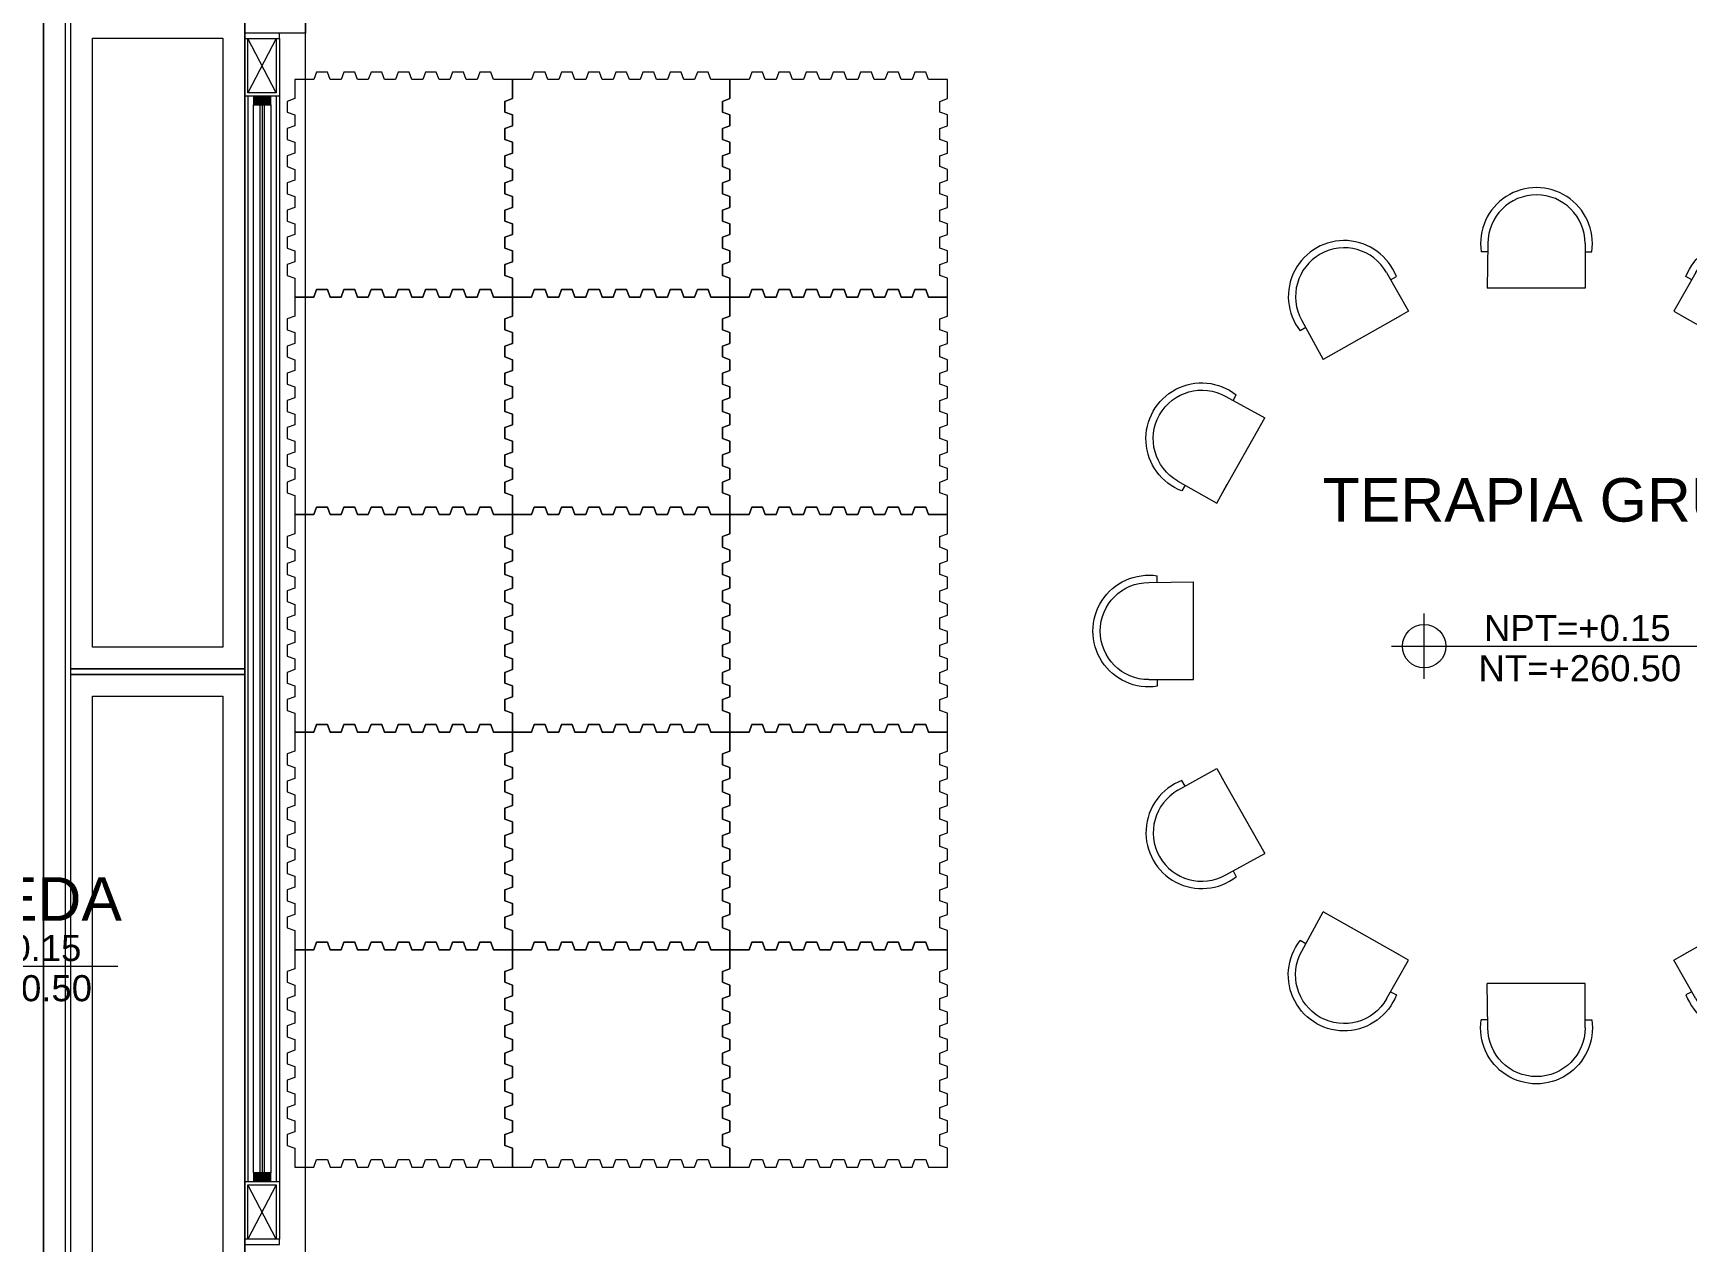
# Model space of a CAD drawing. Header units: metres. Extents: x 349075 to 349285, y 9281902 to 9282050.
# Drawn here: x 349102.79 to 349110.39, y 9281958.17 to 9281963.72 of the extents above; entities that cross this region are included whole.
import ezdxf

# ---------------------------------------------------------------- set-up
doc = ezdxf.new("R2010")
doc.units = ezdxf.units.M
doc.header["$LTSCALE"] = 0.25
for name, color, linetype, lineweight in [('0_VANOS', 30, 'Continuous', 9), ('ARQ-FONDO', 253, 'CONTINUOUS', 9), ('CUNETAS-RED', 5, 'CONTINUOUS', 18)]:
    doc.layers.add(name, color=color, linetype=linetype, lineweight=lineweight)
doc.styles.add('Arial_1', font='arial.ttf', dxfattribs={"height": 0.15})

# ---------------------------------------------------------------- blocks, each defined once
blk = doc.blocks.new('junta vereda 0.8')
at = {"layer": 'ARQ-FONDO'}
blk.add_lwpolyline([(0.0127, 0), (-0.0127, 0), (-0.0127, 0.8), (0.0127, 0.8)], close=True, dxfattribs=at)
blk = doc.blocks.new('verda pg edf 04')
at = {"layer": 'ARQ-FONDO', "elevation": -20.5486}
for points in [[(-10.815, -23.3882), (-10.815, -26.3882), (-11.615, -26.3882), (-11.615, -23.3882)], [(-10.915, -23.4882), (-10.915, -26.2882), (-11.515, -26.2882), (-11.515, -23.4882)], [(-10.815, -26.4136), (-10.815, -29.4136), (-11.615, -29.4136), (-11.615, -26.4136)], [(-10.915, -26.5136), (-10.915, -29.3136), (-11.515, -29.3136), (-11.515, -26.5136)]]:
    blk.add_lwpolyline(points, close=True, dxfattribs=at)
at = {"layer": 'ARQ-FONDO', "rotation": 270}
blk.add_blockref('junta vereda 0.8', (-11.615, -26.4009, -20.5486), dxfattribs=at)
blk = doc.blocks.new('Cotas de elevación - M_Cota de elevación - Destino rellenado-517392-Nivel 1')
at = {"layer": 'ARQ-FONDO'}
for p, q in [((0, -0.0015), (0, 0.0015)), ((-0.0015, 0), (0.013, 0))]:
    blk.add_line(p, q, dxfattribs=at)
blk.add_circle((0, 0), 0.001, dxfattribs=at)
blk = doc.blocks.new('VEREDA EDF 04 PGG')
at = {"layer": 'ARQ-FONDO', "lineweight": 5}
blk.add_blockref('verda pg edf 04', (-1.215, -0.815, 20.5486), dxfattribs=at)
at = {"layer": 'ARQ-FONDO', "xscale": 99.99999999999991, "yscale": 99.99999999999991, "zscale": 99.99999999999991}
blk.add_blockref('Cotas de elevación - M_Cota de elevación - Destino rellenado-517392-Nivel 1', (-13.9138, -28.5698, 20.5486), dxfattribs=at)
at = {"layer": 'ARQ-FONDO', "insert": (-14.3438, -28.1607, 20.5486), "char_height": 0.2, "width": 2.349898, "attachment_point": 1, "style": 'Arial_1'}
blk.add_mtext('\\pxqc;VEREDA', dxfattribs=at)
at = {"layer": 'ARQ-FONDO', "char_height": 0.12, "width": 0.902142, "attachment_point": 1, "line_spacing_factor": 0.941778, "style": 'Arial_1'}
for s, insert in [('NPT=+0.15', (-13.6381, -28.4264, 20.5486)), ('NT=+260.50', (-13.6639, -28.611, 20.5486))]:
    blk.add_mtext(s, dxfattribs=dict(at, insert=insert))
blk = doc.blocks.new('red drenaje')
at = {"layer": 'CUNETAS-RED', "lineweight": 0}
for p, q in [((-48.1, 70.0031), (-48.1, 10.193)), ((-48.2, 69.7801), (-48.2, 10.193))]:
    blk.add_line(p, q, dxfattribs=at)
blk.add_lwpolyline([(-48.2, 10.193), (-48.2, 69.9031), (-48.6, 69.9031), (-48.6, 10.193)], close=True, dxfattribs=at)
blk = doc.blocks.new('*U1101')
at = {"linetype": 'Continuous', "lineweight": 0, "true_color": 0xbebebe}
for points in [[(3037.2524, 1360.5431), (3037.2124, 1360.5431), (3037.2124, 1360.4631), (3037.2524, 1360.4631)], [(3042.2024, 1360.5431), (3042.1624, 1360.5431), (3042.1624, 1360.4631), (3042.2024, 1360.4631)]]:
    blk.add_hatch(color=9, dxfattribs=at).paths.add_polyline_path(points)
at = {"layer": '0_VANOS', "linetype": 'Continuous'}
for p, q in [((3037.2524, 1360.5131), (3042.1624, 1360.5131)), ((3037.2524, 1360.5031), (3042.1624, 1360.5031)), ((3037.2524, 1360.4931), (3042.1624, 1360.4931))]:
    blk.add_line(p, q, dxfattribs=at)
for points in [[(3037.2124, 1360.5431), (3037.2124, 1360.4631), (3037.2524, 1360.4631), (3037.2524, 1360.5431)], [(3037.2524, 1360.5431), (3042.1624, 1360.5431), (3042.1624, 1360.4631), (3037.2524, 1360.4631)], [(3042.1624, 1360.5431), (3042.1624, 1360.4631), (3042.2024, 1360.4631), (3042.2024, 1360.5431)]]:
    blk.add_lwpolyline(points, close=True, dxfattribs=at)
blk = doc.blocks.new('columnas bloque talleres')
at = {"layer": 'ARQ-FONDO', "lineweight": 0, "elevation": 0}
blk.add_lwpolyline([(-10.815, -23.465), (-10.815, -23.035), (-10.535, -23.035), (-10.535, -23.465)], close=True, dxfattribs=at)
blk = doc.blocks.new('silla edf 4')
at = {"layer": 'ARQ-FONDO', "lineweight": 0}
for p, q in [((-0.2235, 0), (-0.2265, -0.2048)), ((0.2235, 0), (0.2235, -0.2048)), ((-0.2238, -0.0382), (-0.254, -0.0382)), ((0.2235, -0.0382), (0.254, -0.0382)), ((0.1816, -0.2048), (-0.2265, -0.2048)), ((0.2235, -0.2048), (0.1247, -0.2048))]:
    blk.add_line(p, q, dxfattribs=at)
for radius, start, end in [(0.2569, 351.45915, 188.54085), (0.2235, 0, 180)]:
    blk.add_arc((0, 0), radius, start, end, dxfattribs=at)
blk = doc.blocks.new('terapia grupal')
at = {"layer": 'ARQ-FONDO', "lineweight": 5}
blk.add_blockref('silla edf 4', (-1.0234, 0.5333), dxfattribs=at)
for p, rotation in [((-1.9073, 0.2897), 29.45180445102498), ((0.5579, -0.3647), 299.4518044370824), ((-2.5617, -2.1755), 119.451804427158), ((-0.0965, -2.8299), 209.4518044423649)]:
    blk.add_blockref('silla edf 4', p, dxfattribs=dict(at, rotation=rotation))
at = {"layer": 'ARQ-FONDO', "lineweight": 5, "xscale": -1}
for p, rotation in [((-0.0965, 0.2897), 330.548195557635), ((-2.5617, -0.3647), 60.54819557157767), ((-2.8053, -1.2486), 89.99999998241942), ((0.8015, -1.2915), 269.9999999838326), ((0.5579, -2.1755), 240.5481955629177), ((-1.9073, -2.8299), 150.5481955477107), ((-1.0234, -3.0735), 180)]:
    blk.add_blockref('silla edf 4', p, dxfattribs=dict(at, rotation=rotation))
blk = doc.blocks.new('bloque pg edf 04')
at = {"layer": 'ARQ-FONDO'}
for p, q in [((-10.685, 11.375, 20.5486), (-10.815, 11.625, 20.5486)), ((-10.685, 11.625, 20.5486), (-10.815, 11.375, 20.5486)), ((-10.83, 6.37), (-10.83, 11.36)), ((-10.815, 11.36), (-10.815, 6.37)), ((-10.685, 11.36), (-10.685, 6.37)), ((-10.67, 11.36), (-10.67, 6.37)), ((-10.685, 6.105, 20.5486), (-10.815, 6.355, 20.5486)), ((-10.685, 6.355, 20.5486), (-10.815, 6.105, 20.5486))]:
    blk.add_line(p, q, dxfattribs=at)
at = {"layer": 'ARQ-FONDO', "ltscale": 0.7, "elevation": -684.9178}
blk.add_lwpolyline([(-10.55, 34.5), (-10.83, 34.5), (-10.83, 0.73), (-10.55, 0.73)], close=True, dxfattribs=at)
at = {"layer": 'ARQ-FONDO', "elevation": 20.5486}
for points in [[(-10.83, 11.65), (-10.83, 11.625), (-10.67, 11.625), (-10.67, 11.65)], [(-10.67, 11.625), (-10.67, 11.36), (-10.83, 11.36), (-10.83, 11.625)], [(-10.685, 11.625), (-10.685, 11.375), (-10.815, 11.375), (-10.815, 11.625)], [(-10.67, 6.37), (-10.67, 6.105), (-10.83, 6.105), (-10.83, 6.37)], [(-10.685, 6.355), (-10.685, 6.105), (-10.815, 6.105), (-10.815, 6.355)], [(-10.83, 6.105), (-10.83, 6.08), (-10.67, 6.08), (-10.67, 6.105)]]:
    blk.add_lwpolyline(points, close=True, dxfattribs=at)
at = {"layer": 'ARQ-FONDO', "lineweight": 0}
for points in [[(-10.5992, 10.436), (-10.5117, 10.436), (-10.4992, 10.471), (-10.4492, 10.471), (-10.4367, 10.436), (-10.3867, 10.436), (-10.3742, 10.471), (-10.3242, 10.471), (-10.3117, 10.436), (-10.2617, 10.436), (-10.2492, 10.471), (-10.1992, 10.471), (-10.1867, 10.436), (-10.1367, 10.436), (-10.1242, 10.471), (-10.0992, 10.471), (-10.0742, 10.471), (-10.0617, 10.436), (-10.0117, 10.436), (-9.9992, 10.471), (-9.9492, 10.471), (-9.9367, 10.436), (-9.8867, 10.436), (-9.8742, 10.471), (-9.8242, 10.471), (-9.8117, 10.436), (-9.7617, 10.436), (-9.7492, 10.471), (-9.6992, 10.471), (-9.6867, 10.436), (-9.5992, 10.436), (-9.5992, 10.5235), (-9.6342, 10.536), (-9.6342, 10.586), (-9.5992, 10.5985), (-9.5992, 10.6485), (-9.6342, 10.661), (-9.6342, 10.711), (-9.5992, 10.7235), (-9.5992, 10.7735), (-9.6342, 10.786), (-9.6342, 10.836), (-9.5992, 10.8485), (-9.5992, 10.8985), (-9.6342, 10.911), (-9.6342, 10.936), (-9.6342, 10.961), (-9.5992, 10.9735), (-9.5992, 11.0235), (-9.6342, 11.036), (-9.6342, 11.086), (-9.5992, 11.0985), (-9.5992, 11.1485), (-9.6342, 11.161), (-9.6342, 11.211), (-9.5992, 11.2235), (-9.5992, 11.2735), (-9.6342, 11.286), (-9.6342, 11.336), (-9.5992, 11.3485), (-9.5992, 11.436), (-9.6867, 11.436), (-9.6992, 11.471), (-9.7492, 11.471), (-9.7617, 11.436), (-9.8117, 11.436), (-9.8242, 11.471), (-9.8742, 11.471), (-9.8867, 11.436), (-9.9367, 11.436), (-9.9492, 11.471), (-9.9992, 11.471), (-10.0117, 11.436), (-10.0617, 11.436), (-10.0742, 11.471), (-10.0992, 11.471), (-10.1242, 11.471), (-10.1367, 11.436), (-10.1867, 11.436), (-10.1992, 11.471), (-10.2492, 11.471), (-10.2617, 11.436), (-10.3117, 11.436), (-10.3242, 11.471), (-10.3742, 11.471), (-10.3867, 11.436), (-10.4367, 11.436), (-10.4492, 11.471), (-10.4992, 11.471), (-10.5117, 11.436), (-10.5992, 11.436), (-10.5992, 11.3485), (-10.6342, 11.336), (-10.6342, 11.286), (-10.5992, 11.2735), (-10.5992, 11.2235), (-10.6342, 11.211), (-10.6342, 11.161), (-10.5992, 11.1485), (-10.5992, 11.0985), (-10.6342, 11.086), (-10.6342, 11.036), (-10.5992, 11.0235), (-10.5992, 10.9735), (-10.6342, 10.961), (-10.6342, 10.936), (-10.6342, 10.911), (-10.5992, 10.8985), (-10.5992, 10.8485), (-10.6342, 10.836), (-10.6342, 10.786), (-10.5992, 10.7735), (-10.5992, 10.7235), (-10.6342, 10.711), (-10.6342, 10.661), (-10.5992, 10.6485), (-10.5992, 10.5985), (-10.6342, 10.586), (-10.6342, 10.536), (-10.5992, 10.5235)], [(-9.5992, 10.436), (-9.5117, 10.436), (-9.4992, 10.471), (-9.4492, 10.471), (-9.4367, 10.436), (-9.3867, 10.436), (-9.3742, 10.471), (-9.3242, 10.471), (-9.3117, 10.436), (-9.2617, 10.436), (-9.2492, 10.471), (-9.1992, 10.471), (-9.1867, 10.436), (-9.1367, 10.436), (-9.1242, 10.471), (-9.0992, 10.471), (-9.0742, 10.471), (-9.0617, 10.436), (-9.0117, 10.436), (-8.9992, 10.471), (-8.9492, 10.471), (-8.9367, 10.436), (-8.8867, 10.436), (-8.8742, 10.471), (-8.8242, 10.471), (-8.8117, 10.436), (-8.7617, 10.436), (-8.7492, 10.471), (-8.6992, 10.471), (-8.6867, 10.436), (-8.5992, 10.436), (-8.5992, 10.5235), (-8.6342, 10.536), (-8.6342, 10.586), (-8.5992, 10.5985), (-8.5992, 10.6485), (-8.6342, 10.661), (-8.6342, 10.711), (-8.5992, 10.7235), (-8.5992, 10.7735), (-8.6342, 10.786), (-8.6342, 10.836), (-8.5992, 10.8485), (-8.5992, 10.8985), (-8.6342, 10.911), (-8.6342, 10.936), (-8.6342, 10.961), (-8.5992, 10.9735), (-8.5992, 11.0235), (-8.6342, 11.036), (-8.6342, 11.086), (-8.5992, 11.0985), (-8.5992, 11.1485), (-8.6342, 11.161), (-8.6342, 11.211), (-8.5992, 11.2235), (-8.5992, 11.2735), (-8.6342, 11.286), (-8.6342, 11.336), (-8.5992, 11.3485), (-8.5992, 11.436), (-8.6867, 11.436), (-8.6992, 11.471), (-8.7492, 11.471), (-8.7617, 11.436), (-8.8117, 11.436), (-8.8242, 11.471), (-8.8742, 11.471), (-8.8867, 11.436), (-8.9367, 11.436), (-8.9492, 11.471), (-8.9992, 11.471), (-9.0117, 11.436), (-9.0617, 11.436), (-9.0742, 11.471), (-9.0992, 11.471), (-9.1242, 11.471), (-9.1367, 11.436), (-9.1867, 11.436), (-9.1992, 11.471), (-9.2492, 11.471), (-9.2617, 11.436), (-9.3117, 11.436), (-9.3242, 11.471), (-9.3742, 11.471), (-9.3867, 11.436), (-9.4367, 11.436), (-9.4492, 11.471), (-9.4992, 11.471), (-9.5117, 11.436), (-9.5992, 11.436), (-9.5992, 11.3485), (-9.6342, 11.336), (-9.6342, 11.286), (-9.5992, 11.2735), (-9.5992, 11.2235), (-9.6342, 11.211), (-9.6342, 11.161), (-9.5992, 11.1485), (-9.5992, 11.0985), (-9.6342, 11.086), (-9.6342, 11.036), (-9.5992, 11.0235), (-9.5992, 10.9735), (-9.6342, 10.961), (-9.6342, 10.936), (-9.6342, 10.911), (-9.5992, 10.8985), (-9.5992, 10.8485), (-9.6342, 10.836), (-9.6342, 10.786), (-9.5992, 10.7735), (-9.5992, 10.7235), (-9.6342, 10.711), (-9.6342, 10.661), (-9.5992, 10.6485), (-9.5992, 10.5985), (-9.6342, 10.586), (-9.6342, 10.536), (-9.5992, 10.5235)], [(-8.5992, 10.436), (-8.5117, 10.436), (-8.4992, 10.471), (-8.4492, 10.471), (-8.4367, 10.436), (-8.3867, 10.436), (-8.3742, 10.471), (-8.3242, 10.471), (-8.3117, 10.436), (-8.2617, 10.436), (-8.2492, 10.471), (-8.1992, 10.471), (-8.1867, 10.436), (-8.1367, 10.436), (-8.1242, 10.471), (-8.0992, 10.471), (-8.0742, 10.471), (-8.0617, 10.436), (-8.0117, 10.436), (-7.9992, 10.471), (-7.9492, 10.471), (-7.9367, 10.436), (-7.8867, 10.436), (-7.8742, 10.471), (-7.8242, 10.471), (-7.8117, 10.436), (-7.7617, 10.436), (-7.7492, 10.471), (-7.6992, 10.471), (-7.6867, 10.436), (-7.5992, 10.436), (-7.5992, 10.5235), (-7.6342, 10.536), (-7.6342, 10.586), (-7.5992, 10.5985), (-7.5992, 10.6485), (-7.6342, 10.661), (-7.6342, 10.711), (-7.5992, 10.7235), (-7.5992, 10.7735), (-7.6342, 10.786), (-7.6342, 10.836), (-7.5992, 10.8485), (-7.5992, 10.8985), (-7.6342, 10.911), (-7.6342, 10.936), (-7.6342, 10.961), (-7.5992, 10.9735), (-7.5992, 11.0235), (-7.6342, 11.036), (-7.6342, 11.086), (-7.5992, 11.0985), (-7.5992, 11.1485), (-7.6342, 11.161), (-7.6342, 11.211), (-7.5992, 11.2235), (-7.5992, 11.2735), (-7.6342, 11.286), (-7.6342, 11.336), (-7.5992, 11.3485), (-7.5992, 11.436), (-7.6867, 11.436), (-7.6992, 11.471), (-7.7492, 11.471), (-7.7617, 11.436), (-7.8117, 11.436), (-7.8242, 11.471), (-7.8742, 11.471), (-7.8867, 11.436), (-7.9367, 11.436), (-7.9492, 11.471), (-7.9992, 11.471), (-8.0117, 11.436), (-8.0617, 11.436), (-8.0742, 11.471), (-8.0992, 11.471), (-8.1242, 11.471), (-8.1367, 11.436), (-8.1867, 11.436), (-8.1992, 11.471), (-8.2492, 11.471), (-8.2617, 11.436), (-8.3117, 11.436), (-8.3242, 11.471), (-8.3742, 11.471), (-8.3867, 11.436), (-8.4367, 11.436), (-8.4492, 11.471), (-8.4992, 11.471), (-8.5117, 11.436), (-8.5992, 11.436), (-8.5992, 11.3485), (-8.6342, 11.336), (-8.6342, 11.286), (-8.5992, 11.2735), (-8.5992, 11.2235), (-8.6342, 11.211), (-8.6342, 11.161), (-8.5992, 11.1485), (-8.5992, 11.0985), (-8.6342, 11.086), (-8.6342, 11.036), (-8.5992, 11.0235), (-8.5992, 10.9735), (-8.6342, 10.961), (-8.6342, 10.936), (-8.6342, 10.911), (-8.5992, 10.8985), (-8.5992, 10.8485), (-8.6342, 10.836), (-8.6342, 10.786), (-8.5992, 10.7735), (-8.5992, 10.7235), (-8.6342, 10.711), (-8.6342, 10.661), (-8.5992, 10.6485), (-8.5992, 10.5985), (-8.6342, 10.586), (-8.6342, 10.536), (-8.5992, 10.5235)], [(-10.5992, 9.436), (-10.5117, 9.436), (-10.4992, 9.471), (-10.4492, 9.471), (-10.4367, 9.436), (-10.3867, 9.436), (-10.3742, 9.471), (-10.3242, 9.471), (-10.3117, 9.436), (-10.2617, 9.436), (-10.2492, 9.471), (-10.1992, 9.471), (-10.1867, 9.436), (-10.1367, 9.436), (-10.1242, 9.471), (-10.0992, 9.471), (-10.0742, 9.471), (-10.0617, 9.436), (-10.0117, 9.436), (-9.9992, 9.471), (-9.9492, 9.471), (-9.9367, 9.436), (-9.8867, 9.436), (-9.8742, 9.471), (-9.8242, 9.471), (-9.8117, 9.436), (-9.7617, 9.436), (-9.7492, 9.471), (-9.6992, 9.471), (-9.6867, 9.436), (-9.5992, 9.436), (-9.5992, 9.5235), (-9.6342, 9.536), (-9.6342, 9.586), (-9.5992, 9.5985), (-9.5992, 9.6485), (-9.6342, 9.661), (-9.6342, 9.711), (-9.5992, 9.7235), (-9.5992, 9.7735), (-9.6342, 9.786), (-9.6342, 9.836), (-9.5992, 9.8485), (-9.5992, 9.8985), (-9.6342, 9.911), (-9.6342, 9.936), (-9.6342, 9.961), (-9.5992, 9.9735), (-9.5992, 10.0235), (-9.6342, 10.036), (-9.6342, 10.086), (-9.5992, 10.0985), (-9.5992, 10.1485), (-9.6342, 10.161), (-9.6342, 10.211), (-9.5992, 10.2235), (-9.5992, 10.2735), (-9.6342, 10.286), (-9.6342, 10.336), (-9.5992, 10.3485), (-9.5992, 10.436), (-9.6867, 10.436), (-9.6992, 10.471), (-9.7492, 10.471), (-9.7617, 10.436), (-9.8117, 10.436), (-9.8242, 10.471), (-9.8742, 10.471), (-9.8867, 10.436), (-9.9367, 10.436), (-9.9492, 10.471), (-9.9992, 10.471), (-10.0117, 10.436), (-10.0617, 10.436), (-10.0742, 10.471), (-10.0992, 10.471), (-10.1242, 10.471), (-10.1367, 10.436), (-10.1867, 10.436), (-10.1992, 10.471), (-10.2492, 10.471), (-10.2617, 10.436), (-10.3117, 10.436), (-10.3242, 10.471), (-10.3742, 10.471), (-10.3867, 10.436), (-10.4367, 10.436), (-10.4492, 10.471), (-10.4992, 10.471), (-10.5117, 10.436), (-10.5992, 10.436), (-10.5992, 10.3485), (-10.6342, 10.336), (-10.6342, 10.286), (-10.5992, 10.2735), (-10.5992, 10.2235), (-10.6342, 10.211), (-10.6342, 10.161), (-10.5992, 10.1485), (-10.5992, 10.0985), (-10.6342, 10.086), (-10.6342, 10.036), (-10.5992, 10.0235), (-10.5992, 9.9735), (-10.6342, 9.961), (-10.6342, 9.936), (-10.6342, 9.911), (-10.5992, 9.8985), (-10.5992, 9.8485), (-10.6342, 9.836), (-10.6342, 9.786), (-10.5992, 9.7735), (-10.5992, 9.7235), (-10.6342, 9.711), (-10.6342, 9.661), (-10.5992, 9.6485), (-10.5992, 9.5985), (-10.6342, 9.586), (-10.6342, 9.536), (-10.5992, 9.5235)], [(-9.5992, 9.436), (-9.5117, 9.436), (-9.4992, 9.471), (-9.4492, 9.471), (-9.4367, 9.436), (-9.3867, 9.436), (-9.3742, 9.471), (-9.3242, 9.471), (-9.3117, 9.436), (-9.2617, 9.436), (-9.2492, 9.471), (-9.1992, 9.471), (-9.1867, 9.436), (-9.1367, 9.436), (-9.1242, 9.471), (-9.0992, 9.471), (-9.0742, 9.471), (-9.0617, 9.436), (-9.0117, 9.436), (-8.9992, 9.471), (-8.9492, 9.471), (-8.9367, 9.436), (-8.8867, 9.436), (-8.8742, 9.471), (-8.8242, 9.471), (-8.8117, 9.436), (-8.7617, 9.436), (-8.7492, 9.471), (-8.6992, 9.471), (-8.6867, 9.436), (-8.5992, 9.436), (-8.5992, 9.5235), (-8.6342, 9.536), (-8.6342, 9.586), (-8.5992, 9.5985), (-8.5992, 9.6485), (-8.6342, 9.661), (-8.6342, 9.711), (-8.5992, 9.7235), (-8.5992, 9.7735), (-8.6342, 9.786), (-8.6342, 9.836), (-8.5992, 9.8485), (-8.5992, 9.8985), (-8.6342, 9.911), (-8.6342, 9.936), (-8.6342, 9.961), (-8.5992, 9.9735), (-8.5992, 10.0235), (-8.6342, 10.036), (-8.6342, 10.086), (-8.5992, 10.0985), (-8.5992, 10.1485), (-8.6342, 10.161), (-8.6342, 10.211), (-8.5992, 10.2235), (-8.5992, 10.2735), (-8.6342, 10.286), (-8.6342, 10.336), (-8.5992, 10.3485), (-8.5992, 10.436), (-8.6867, 10.436), (-8.6992, 10.471), (-8.7492, 10.471), (-8.7617, 10.436), (-8.8117, 10.436), (-8.8242, 10.471), (-8.8742, 10.471), (-8.8867, 10.436), (-8.9367, 10.436), (-8.9492, 10.471), (-8.9992, 10.471), (-9.0117, 10.436), (-9.0617, 10.436), (-9.0742, 10.471), (-9.0992, 10.471), (-9.1242, 10.471), (-9.1367, 10.436), (-9.1867, 10.436), (-9.1992, 10.471), (-9.2492, 10.471), (-9.2617, 10.436), (-9.3117, 10.436), (-9.3242, 10.471), (-9.3742, 10.471), (-9.3867, 10.436), (-9.4367, 10.436), (-9.4492, 10.471), (-9.4992, 10.471), (-9.5117, 10.436), (-9.5992, 10.436), (-9.5992, 10.3485), (-9.6342, 10.336), (-9.6342, 10.286), (-9.5992, 10.2735), (-9.5992, 10.2235), (-9.6342, 10.211), (-9.6342, 10.161), (-9.5992, 10.1485), (-9.5992, 10.0985), (-9.6342, 10.086), (-9.6342, 10.036), (-9.5992, 10.0235), (-9.5992, 9.9735), (-9.6342, 9.961), (-9.6342, 9.936), (-9.6342, 9.911), (-9.5992, 9.8985), (-9.5992, 9.8485), (-9.6342, 9.836), (-9.6342, 9.786), (-9.5992, 9.7735), (-9.5992, 9.7235), (-9.6342, 9.711), (-9.6342, 9.661), (-9.5992, 9.6485), (-9.5992, 9.5985), (-9.6342, 9.586), (-9.6342, 9.536), (-9.5992, 9.5235)], [(-8.5992, 9.436), (-8.5117, 9.436), (-8.4992, 9.471), (-8.4492, 9.471), (-8.4367, 9.436), (-8.3867, 9.436), (-8.3742, 9.471), (-8.3242, 9.471), (-8.3117, 9.436), (-8.2617, 9.436), (-8.2492, 9.471), (-8.1992, 9.471), (-8.1867, 9.436), (-8.1367, 9.436), (-8.1242, 9.471), (-8.0992, 9.471), (-8.0742, 9.471), (-8.0617, 9.436), (-8.0117, 9.436), (-7.9992, 9.471), (-7.9492, 9.471), (-7.9367, 9.436), (-7.8867, 9.436), (-7.8742, 9.471), (-7.8242, 9.471), (-7.8117, 9.436), (-7.7617, 9.436), (-7.7492, 9.471), (-7.6992, 9.471), (-7.6867, 9.436), (-7.5992, 9.436), (-7.5992, 9.5235), (-7.6342, 9.536), (-7.6342, 9.586), (-7.5992, 9.5985), (-7.5992, 9.6485), (-7.6342, 9.661), (-7.6342, 9.711), (-7.5992, 9.7235), (-7.5992, 9.7735), (-7.6342, 9.786), (-7.6342, 9.836), (-7.5992, 9.8485), (-7.5992, 9.8985), (-7.6342, 9.911), (-7.6342, 9.936), (-7.6342, 9.961), (-7.5992, 9.9735), (-7.5992, 10.0235), (-7.6342, 10.036), (-7.6342, 10.086), (-7.5992, 10.0985), (-7.5992, 10.1485), (-7.6342, 10.161), (-7.6342, 10.211), (-7.5992, 10.2235), (-7.5992, 10.2735), (-7.6342, 10.286), (-7.6342, 10.336), (-7.5992, 10.3485), (-7.5992, 10.436), (-7.6867, 10.436), (-7.6992, 10.471), (-7.7492, 10.471), (-7.7617, 10.436), (-7.8117, 10.436), (-7.8242, 10.471), (-7.8742, 10.471), (-7.8867, 10.436), (-7.9367, 10.436), (-7.9492, 10.471), (-7.9992, 10.471), (-8.0117, 10.436), (-8.0617, 10.436), (-8.0742, 10.471), (-8.0992, 10.471), (-8.1242, 10.471), (-8.1367, 10.436), (-8.1867, 10.436), (-8.1992, 10.471), (-8.2492, 10.471), (-8.2617, 10.436), (-8.3117, 10.436), (-8.3242, 10.471), (-8.3742, 10.471), (-8.3867, 10.436), (-8.4367, 10.436), (-8.4492, 10.471), (-8.4992, 10.471), (-8.5117, 10.436), (-8.5992, 10.436), (-8.5992, 10.3485), (-8.6342, 10.336), (-8.6342, 10.286), (-8.5992, 10.2735), (-8.5992, 10.2235), (-8.6342, 10.211), (-8.6342, 10.161), (-8.5992, 10.1485), (-8.5992, 10.0985), (-8.6342, 10.086), (-8.6342, 10.036), (-8.5992, 10.0235), (-8.5992, 9.9735), (-8.6342, 9.961), (-8.6342, 9.936), (-8.6342, 9.911), (-8.5992, 9.8985), (-8.5992, 9.8485), (-8.6342, 9.836), (-8.6342, 9.786), (-8.5992, 9.7735), (-8.5992, 9.7235), (-8.6342, 9.711), (-8.6342, 9.661), (-8.5992, 9.6485), (-8.5992, 9.5985), (-8.6342, 9.586), (-8.6342, 9.536), (-8.5992, 9.5235)], [(-10.5992, 8.436), (-10.5117, 8.436), (-10.4992, 8.471), (-10.4492, 8.471), (-10.4367, 8.436), (-10.3867, 8.436), (-10.3742, 8.471), (-10.3242, 8.471), (-10.3117, 8.436), (-10.2617, 8.436), (-10.2492, 8.471), (-10.1992, 8.471), (-10.1867, 8.436), (-10.1367, 8.436), (-10.1242, 8.471), (-10.0992, 8.471), (-10.0742, 8.471), (-10.0617, 8.436), (-10.0117, 8.436), (-9.9992, 8.471), (-9.9492, 8.471), (-9.9367, 8.436), (-9.8867, 8.436), (-9.8742, 8.471), (-9.8242, 8.471), (-9.8117, 8.436), (-9.7617, 8.436), (-9.7492, 8.471), (-9.6992, 8.471), (-9.6867, 8.436), (-9.5992, 8.436), (-9.5992, 8.5235), (-9.6342, 8.536), (-9.6342, 8.586), (-9.5992, 8.5985), (-9.5992, 8.6485), (-9.6342, 8.661), (-9.6342, 8.711), (-9.5992, 8.7235), (-9.5992, 8.7735), (-9.6342, 8.786), (-9.6342, 8.836), (-9.5992, 8.8485), (-9.5992, 8.8985), (-9.6342, 8.911), (-9.6342, 8.936), (-9.6342, 8.961), (-9.5992, 8.9735), (-9.5992, 9.0235), (-9.6342, 9.036), (-9.6342, 9.086), (-9.5992, 9.0985), (-9.5992, 9.1485), (-9.6342, 9.161), (-9.6342, 9.211), (-9.5992, 9.2235), (-9.5992, 9.2735), (-9.6342, 9.286), (-9.6342, 9.336), (-9.5992, 9.3485), (-9.5992, 9.436), (-9.6867, 9.436), (-9.6992, 9.471), (-9.7492, 9.471), (-9.7617, 9.436), (-9.8117, 9.436), (-9.8242, 9.471), (-9.8742, 9.471), (-9.8867, 9.436), (-9.9367, 9.436), (-9.9492, 9.471), (-9.9992, 9.471), (-10.0117, 9.436), (-10.0617, 9.436), (-10.0742, 9.471), (-10.0992, 9.471), (-10.1242, 9.471), (-10.1367, 9.436), (-10.1867, 9.436), (-10.1992, 9.471), (-10.2492, 9.471), (-10.2617, 9.436), (-10.3117, 9.436), (-10.3242, 9.471), (-10.3742, 9.471), (-10.3867, 9.436), (-10.4367, 9.436), (-10.4492, 9.471), (-10.4992, 9.471), (-10.5117, 9.436), (-10.5992, 9.436), (-10.5992, 9.3485), (-10.6342, 9.336), (-10.6342, 9.286), (-10.5992, 9.2735), (-10.5992, 9.2235), (-10.6342, 9.211), (-10.6342, 9.161), (-10.5992, 9.1485), (-10.5992, 9.0985), (-10.6342, 9.086), (-10.6342, 9.036), (-10.5992, 9.0235), (-10.5992, 8.9735), (-10.6342, 8.961), (-10.6342, 8.936), (-10.6342, 8.911), (-10.5992, 8.8985), (-10.5992, 8.8485), (-10.6342, 8.836), (-10.6342, 8.786), (-10.5992, 8.7735), (-10.5992, 8.7235), (-10.6342, 8.711), (-10.6342, 8.661), (-10.5992, 8.6485), (-10.5992, 8.5985), (-10.6342, 8.586), (-10.6342, 8.536), (-10.5992, 8.5235)], [(-9.5992, 8.436), (-9.5117, 8.436), (-9.4992, 8.471), (-9.4492, 8.471), (-9.4367, 8.436), (-9.3867, 8.436), (-9.3742, 8.471), (-9.3242, 8.471), (-9.3117, 8.436), (-9.2617, 8.436), (-9.2492, 8.471), (-9.1992, 8.471), (-9.1867, 8.436), (-9.1367, 8.436), (-9.1242, 8.471), (-9.0992, 8.471), (-9.0742, 8.471), (-9.0617, 8.436), (-9.0117, 8.436), (-8.9992, 8.471), (-8.9492, 8.471), (-8.9367, 8.436), (-8.8867, 8.436), (-8.8742, 8.471), (-8.8242, 8.471), (-8.8117, 8.436), (-8.7617, 8.436), (-8.7492, 8.471), (-8.6992, 8.471), (-8.6867, 8.436), (-8.5992, 8.436), (-8.5992, 8.5235), (-8.6342, 8.536), (-8.6342, 8.586), (-8.5992, 8.5985), (-8.5992, 8.6485), (-8.6342, 8.661), (-8.6342, 8.711), (-8.5992, 8.7235), (-8.5992, 8.7735), (-8.6342, 8.786), (-8.6342, 8.836), (-8.5992, 8.8485), (-8.5992, 8.8985), (-8.6342, 8.911), (-8.6342, 8.936), (-8.6342, 8.961), (-8.5992, 8.9735), (-8.5992, 9.0235), (-8.6342, 9.036), (-8.6342, 9.086), (-8.5992, 9.0985), (-8.5992, 9.1485), (-8.6342, 9.161), (-8.6342, 9.211), (-8.5992, 9.2235), (-8.5992, 9.2735), (-8.6342, 9.286), (-8.6342, 9.336), (-8.5992, 9.3485), (-8.5992, 9.436), (-8.6867, 9.436), (-8.6992, 9.471), (-8.7492, 9.471), (-8.7617, 9.436), (-8.8117, 9.436), (-8.8242, 9.471), (-8.8742, 9.471), (-8.8867, 9.436), (-8.9367, 9.436), (-8.9492, 9.471), (-8.9992, 9.471), (-9.0117, 9.436), (-9.0617, 9.436), (-9.0742, 9.471), (-9.0992, 9.471), (-9.1242, 9.471), (-9.1367, 9.436), (-9.1867, 9.436), (-9.1992, 9.471), (-9.2492, 9.471), (-9.2617, 9.436), (-9.3117, 9.436), (-9.3242, 9.471), (-9.3742, 9.471), (-9.3867, 9.436), (-9.4367, 9.436), (-9.4492, 9.471), (-9.4992, 9.471), (-9.5117, 9.436), (-9.5992, 9.436), (-9.5992, 9.3485), (-9.6342, 9.336), (-9.6342, 9.286), (-9.5992, 9.2735), (-9.5992, 9.2235), (-9.6342, 9.211), (-9.6342, 9.161), (-9.5992, 9.1485), (-9.5992, 9.0985), (-9.6342, 9.086), (-9.6342, 9.036), (-9.5992, 9.0235), (-9.5992, 8.9735), (-9.6342, 8.961), (-9.6342, 8.936), (-9.6342, 8.911), (-9.5992, 8.8985), (-9.5992, 8.8485), (-9.6342, 8.836), (-9.6342, 8.786), (-9.5992, 8.7735), (-9.5992, 8.7235), (-9.6342, 8.711), (-9.6342, 8.661), (-9.5992, 8.6485), (-9.5992, 8.5985), (-9.6342, 8.586), (-9.6342, 8.536), (-9.5992, 8.5235)], [(-8.5992, 8.436), (-8.5117, 8.436), (-8.4992, 8.471), (-8.4492, 8.471), (-8.4367, 8.436), (-8.3867, 8.436), (-8.3742, 8.471), (-8.3242, 8.471), (-8.3117, 8.436), (-8.2617, 8.436), (-8.2492, 8.471), (-8.1992, 8.471), (-8.1867, 8.436), (-8.1367, 8.436), (-8.1242, 8.471), (-8.0992, 8.471), (-8.0742, 8.471), (-8.0617, 8.436), (-8.0117, 8.436), (-7.9992, 8.471), (-7.9492, 8.471), (-7.9367, 8.436), (-7.8867, 8.436), (-7.8742, 8.471), (-7.8242, 8.471), (-7.8117, 8.436), (-7.7617, 8.436), (-7.7492, 8.471), (-7.6992, 8.471), (-7.6867, 8.436), (-7.5992, 8.436), (-7.5992, 8.5235), (-7.6342, 8.536), (-7.6342, 8.586), (-7.5992, 8.5985), (-7.5992, 8.6485), (-7.6342, 8.661), (-7.6342, 8.711), (-7.5992, 8.7235), (-7.5992, 8.7735), (-7.6342, 8.786), (-7.6342, 8.836), (-7.5992, 8.8485), (-7.5992, 8.8985), (-7.6342, 8.911), (-7.6342, 8.936), (-7.6342, 8.961), (-7.5992, 8.9735), (-7.5992, 9.0235), (-7.6342, 9.036), (-7.6342, 9.086), (-7.5992, 9.0985), (-7.5992, 9.1485), (-7.6342, 9.161), (-7.6342, 9.211), (-7.5992, 9.2235), (-7.5992, 9.2735), (-7.6342, 9.286), (-7.6342, 9.336), (-7.5992, 9.3485), (-7.5992, 9.436), (-7.6867, 9.436), (-7.6992, 9.471), (-7.7492, 9.471), (-7.7617, 9.436), (-7.8117, 9.436), (-7.8242, 9.471), (-7.8742, 9.471), (-7.8867, 9.436), (-7.9367, 9.436), (-7.9492, 9.471), (-7.9992, 9.471), (-8.0117, 9.436), (-8.0617, 9.436), (-8.0742, 9.471), (-8.0992, 9.471), (-8.1242, 9.471), (-8.1367, 9.436), (-8.1867, 9.436), (-8.1992, 9.471), (-8.2492, 9.471), (-8.2617, 9.436), (-8.3117, 9.436), (-8.3242, 9.471), (-8.3742, 9.471), (-8.3867, 9.436), (-8.4367, 9.436), (-8.4492, 9.471), (-8.4992, 9.471), (-8.5117, 9.436), (-8.5992, 9.436), (-8.5992, 9.3485), (-8.6342, 9.336), (-8.6342, 9.286), (-8.5992, 9.2735), (-8.5992, 9.2235), (-8.6342, 9.211), (-8.6342, 9.161), (-8.5992, 9.1485), (-8.5992, 9.0985), (-8.6342, 9.086), (-8.6342, 9.036), (-8.5992, 9.0235), (-8.5992, 8.9735), (-8.6342, 8.961), (-8.6342, 8.936), (-8.6342, 8.911), (-8.5992, 8.8985), (-8.5992, 8.8485), (-8.6342, 8.836), (-8.6342, 8.786), (-8.5992, 8.7735), (-8.5992, 8.7235), (-8.6342, 8.711), (-8.6342, 8.661), (-8.5992, 8.6485), (-8.5992, 8.5985), (-8.6342, 8.586), (-8.6342, 8.536), (-8.5992, 8.5235)], [(-10.5992, 7.436), (-10.5117, 7.436), (-10.4992, 7.471), (-10.4492, 7.471), (-10.4367, 7.436), (-10.3867, 7.436), (-10.3742, 7.471), (-10.3242, 7.471), (-10.3117, 7.436), (-10.2617, 7.436), (-10.2492, 7.471), (-10.1992, 7.471), (-10.1867, 7.436), (-10.1367, 7.436), (-10.1242, 7.471), (-10.0992, 7.471), (-10.0742, 7.471), (-10.0617, 7.436), (-10.0117, 7.436), (-9.9992, 7.471), (-9.9492, 7.471), (-9.9367, 7.436), (-9.8867, 7.436), (-9.8742, 7.471), (-9.8242, 7.471), (-9.8117, 7.436), (-9.7617, 7.436), (-9.7492, 7.471), (-9.6992, 7.471), (-9.6867, 7.436), (-9.5992, 7.436), (-9.5992, 7.5235), (-9.6342, 7.536), (-9.6342, 7.586), (-9.5992, 7.5985), (-9.5992, 7.6485), (-9.6342, 7.661), (-9.6342, 7.711), (-9.5992, 7.7235), (-9.5992, 7.7735), (-9.6342, 7.786), (-9.6342, 7.836), (-9.5992, 7.8485), (-9.5992, 7.8985), (-9.6342, 7.911), (-9.6342, 7.936), (-9.6342, 7.961), (-9.5992, 7.9735), (-9.5992, 8.0235), (-9.6342, 8.036), (-9.6342, 8.086), (-9.5992, 8.0985), (-9.5992, 8.1485), (-9.6342, 8.161), (-9.6342, 8.211), (-9.5992, 8.2235), (-9.5992, 8.2735), (-9.6342, 8.286), (-9.6342, 8.336), (-9.5992, 8.3485), (-9.5992, 8.436), (-9.6867, 8.436), (-9.6992, 8.471), (-9.7492, 8.471), (-9.7617, 8.436), (-9.8117, 8.436), (-9.8242, 8.471), (-9.8742, 8.471), (-9.8867, 8.436), (-9.9367, 8.436), (-9.9492, 8.471), (-9.9992, 8.471), (-10.0117, 8.436), (-10.0617, 8.436), (-10.0742, 8.471), (-10.0992, 8.471), (-10.1242, 8.471), (-10.1367, 8.436), (-10.1867, 8.436), (-10.1992, 8.471), (-10.2492, 8.471), (-10.2617, 8.436), (-10.3117, 8.436), (-10.3242, 8.471), (-10.3742, 8.471), (-10.3867, 8.436), (-10.4367, 8.436), (-10.4492, 8.471), (-10.4992, 8.471), (-10.5117, 8.436), (-10.5992, 8.436), (-10.5992, 8.3485), (-10.6342, 8.336), (-10.6342, 8.286), (-10.5992, 8.2735), (-10.5992, 8.2235), (-10.6342, 8.211), (-10.6342, 8.161), (-10.5992, 8.1485), (-10.5992, 8.0985), (-10.6342, 8.086), (-10.6342, 8.036), (-10.5992, 8.0235), (-10.5992, 7.9735), (-10.6342, 7.961), (-10.6342, 7.936), (-10.6342, 7.911), (-10.5992, 7.8985), (-10.5992, 7.8485), (-10.6342, 7.836), (-10.6342, 7.786), (-10.5992, 7.7735), (-10.5992, 7.7235), (-10.6342, 7.711), (-10.6342, 7.661), (-10.5992, 7.6485), (-10.5992, 7.5985), (-10.6342, 7.586), (-10.6342, 7.536), (-10.5992, 7.5235)], [(-9.5992, 7.436), (-9.5117, 7.436), (-9.4992, 7.471), (-9.4492, 7.471), (-9.4367, 7.436), (-9.3867, 7.436), (-9.3742, 7.471), (-9.3242, 7.471), (-9.3117, 7.436), (-9.2617, 7.436), (-9.2492, 7.471), (-9.1992, 7.471), (-9.1867, 7.436), (-9.1367, 7.436), (-9.1242, 7.471), (-9.0992, 7.471), (-9.0742, 7.471), (-9.0617, 7.436), (-9.0117, 7.436), (-8.9992, 7.471), (-8.9492, 7.471), (-8.9367, 7.436), (-8.8867, 7.436), (-8.8742, 7.471), (-8.8242, 7.471), (-8.8117, 7.436), (-8.7617, 7.436), (-8.7492, 7.471), (-8.6992, 7.471), (-8.6867, 7.436), (-8.5992, 7.436), (-8.5992, 7.5235), (-8.6342, 7.536), (-8.6342, 7.586), (-8.5992, 7.5985), (-8.5992, 7.6485), (-8.6342, 7.661), (-8.6342, 7.711), (-8.5992, 7.7235), (-8.5992, 7.7735), (-8.6342, 7.786), (-8.6342, 7.836), (-8.5992, 7.8485), (-8.5992, 7.8985), (-8.6342, 7.911), (-8.6342, 7.936), (-8.6342, 7.961), (-8.5992, 7.9735), (-8.5992, 8.0235), (-8.6342, 8.036), (-8.6342, 8.086), (-8.5992, 8.0985), (-8.5992, 8.1485), (-8.6342, 8.161), (-8.6342, 8.211), (-8.5992, 8.2235), (-8.5992, 8.2735), (-8.6342, 8.286), (-8.6342, 8.336), (-8.5992, 8.3485), (-8.5992, 8.436), (-8.6867, 8.436), (-8.6992, 8.471), (-8.7492, 8.471), (-8.7617, 8.436), (-8.8117, 8.436), (-8.8242, 8.471), (-8.8742, 8.471), (-8.8867, 8.436), (-8.9367, 8.436), (-8.9492, 8.471), (-8.9992, 8.471), (-9.0117, 8.436), (-9.0617, 8.436), (-9.0742, 8.471), (-9.0992, 8.471), (-9.1242, 8.471), (-9.1367, 8.436), (-9.1867, 8.436), (-9.1992, 8.471), (-9.2492, 8.471), (-9.2617, 8.436), (-9.3117, 8.436), (-9.3242, 8.471), (-9.3742, 8.471), (-9.3867, 8.436), (-9.4367, 8.436), (-9.4492, 8.471), (-9.4992, 8.471), (-9.5117, 8.436), (-9.5992, 8.436), (-9.5992, 8.3485), (-9.6342, 8.336), (-9.6342, 8.286), (-9.5992, 8.2735), (-9.5992, 8.2235), (-9.6342, 8.211), (-9.6342, 8.161), (-9.5992, 8.1485), (-9.5992, 8.0985), (-9.6342, 8.086), (-9.6342, 8.036), (-9.5992, 8.0235), (-9.5992, 7.9735), (-9.6342, 7.961), (-9.6342, 7.936), (-9.6342, 7.911), (-9.5992, 7.8985), (-9.5992, 7.8485), (-9.6342, 7.836), (-9.6342, 7.786), (-9.5992, 7.7735), (-9.5992, 7.7235), (-9.6342, 7.711), (-9.6342, 7.661), (-9.5992, 7.6485), (-9.5992, 7.5985), (-9.6342, 7.586), (-9.6342, 7.536), (-9.5992, 7.5235)], [(-8.5992, 7.436), (-8.5117, 7.436), (-8.4992, 7.471), (-8.4492, 7.471), (-8.4367, 7.436), (-8.3867, 7.436), (-8.3742, 7.471), (-8.3242, 7.471), (-8.3117, 7.436), (-8.2617, 7.436), (-8.2492, 7.471), (-8.1992, 7.471), (-8.1867, 7.436), (-8.1367, 7.436), (-8.1242, 7.471), (-8.0992, 7.471), (-8.0742, 7.471), (-8.0617, 7.436), (-8.0117, 7.436), (-7.9992, 7.471), (-7.9492, 7.471), (-7.9367, 7.436), (-7.8867, 7.436), (-7.8742, 7.471), (-7.8242, 7.471), (-7.8117, 7.436), (-7.7617, 7.436), (-7.7492, 7.471), (-7.6992, 7.471), (-7.6867, 7.436), (-7.5992, 7.436), (-7.5992, 7.5235), (-7.6342, 7.536), (-7.6342, 7.586), (-7.5992, 7.5985), (-7.5992, 7.6485), (-7.6342, 7.661), (-7.6342, 7.711), (-7.5992, 7.7235), (-7.5992, 7.7735), (-7.6342, 7.786), (-7.6342, 7.836), (-7.5992, 7.8485), (-7.5992, 7.8985), (-7.6342, 7.911), (-7.6342, 7.936), (-7.6342, 7.961), (-7.5992, 7.9735), (-7.5992, 8.0235), (-7.6342, 8.036), (-7.6342, 8.086), (-7.5992, 8.0985), (-7.5992, 8.1485), (-7.6342, 8.161), (-7.6342, 8.211), (-7.5992, 8.2235), (-7.5992, 8.2735), (-7.6342, 8.286), (-7.6342, 8.336), (-7.5992, 8.3485), (-7.5992, 8.436), (-7.6867, 8.436), (-7.6992, 8.471), (-7.7492, 8.471), (-7.7617, 8.436), (-7.8117, 8.436), (-7.8242, 8.471), (-7.8742, 8.471), (-7.8867, 8.436), (-7.9367, 8.436), (-7.9492, 8.471), (-7.9992, 8.471), (-8.0117, 8.436), (-8.0617, 8.436), (-8.0742, 8.471), (-8.0992, 8.471), (-8.1242, 8.471), (-8.1367, 8.436), (-8.1867, 8.436), (-8.1992, 8.471), (-8.2492, 8.471), (-8.2617, 8.436), (-8.3117, 8.436), (-8.3242, 8.471), (-8.3742, 8.471), (-8.3867, 8.436), (-8.4367, 8.436), (-8.4492, 8.471), (-8.4992, 8.471), (-8.5117, 8.436), (-8.5992, 8.436), (-8.5992, 8.3485), (-8.6342, 8.336), (-8.6342, 8.286), (-8.5992, 8.2735), (-8.5992, 8.2235), (-8.6342, 8.211), (-8.6342, 8.161), (-8.5992, 8.1485), (-8.5992, 8.0985), (-8.6342, 8.086), (-8.6342, 8.036), (-8.5992, 8.0235), (-8.5992, 7.9735), (-8.6342, 7.961), (-8.6342, 7.936), (-8.6342, 7.911), (-8.5992, 7.8985), (-8.5992, 7.8485), (-8.6342, 7.836), (-8.6342, 7.786), (-8.5992, 7.7735), (-8.5992, 7.7235), (-8.6342, 7.711), (-8.6342, 7.661), (-8.5992, 7.6485), (-8.5992, 7.5985), (-8.6342, 7.586), (-8.6342, 7.536), (-8.5992, 7.5235)], [(-10.5992, 6.436), (-10.5117, 6.436), (-10.4992, 6.471), (-10.4492, 6.471), (-10.4367, 6.436), (-10.3867, 6.436), (-10.3742, 6.471), (-10.3242, 6.471), (-10.3117, 6.436), (-10.2617, 6.436), (-10.2492, 6.471), (-10.1992, 6.471), (-10.1867, 6.436), (-10.1367, 6.436), (-10.1242, 6.471), (-10.0992, 6.471), (-10.0742, 6.471), (-10.0617, 6.436), (-10.0117, 6.436), (-9.9992, 6.471), (-9.9492, 6.471), (-9.9367, 6.436), (-9.8867, 6.436), (-9.8742, 6.471), (-9.8242, 6.471), (-9.8117, 6.436), (-9.7617, 6.436), (-9.7492, 6.471), (-9.6992, 6.471), (-9.6867, 6.436), (-9.5992, 6.436), (-9.5992, 6.5235), (-9.6342, 6.536), (-9.6342, 6.586), (-9.5992, 6.5985), (-9.5992, 6.6485), (-9.6342, 6.661), (-9.6342, 6.711), (-9.5992, 6.7235), (-9.5992, 6.7735), (-9.6342, 6.786), (-9.6342, 6.836), (-9.5992, 6.8485), (-9.5992, 6.8985), (-9.6342, 6.911), (-9.6342, 6.936), (-9.6342, 6.961), (-9.5992, 6.9735), (-9.5992, 7.0235), (-9.6342, 7.036), (-9.6342, 7.086), (-9.5992, 7.0985), (-9.5992, 7.1485), (-9.6342, 7.161), (-9.6342, 7.211), (-9.5992, 7.2235), (-9.5992, 7.2735), (-9.6342, 7.286), (-9.6342, 7.336), (-9.5992, 7.3485), (-9.5992, 7.436), (-9.6867, 7.436), (-9.6992, 7.471), (-9.7492, 7.471), (-9.7617, 7.436), (-9.8117, 7.436), (-9.8242, 7.471), (-9.8742, 7.471), (-9.8867, 7.436), (-9.9367, 7.436), (-9.9492, 7.471), (-9.9992, 7.471), (-10.0117, 7.436), (-10.0617, 7.436), (-10.0742, 7.471), (-10.0992, 7.471), (-10.1242, 7.471), (-10.1367, 7.436), (-10.1867, 7.436), (-10.1992, 7.471), (-10.2492, 7.471), (-10.2617, 7.436), (-10.3117, 7.436), (-10.3242, 7.471), (-10.3742, 7.471), (-10.3867, 7.436), (-10.4367, 7.436), (-10.4492, 7.471), (-10.4992, 7.471), (-10.5117, 7.436), (-10.5992, 7.436), (-10.5992, 7.3485), (-10.6342, 7.336), (-10.6342, 7.286), (-10.5992, 7.2735), (-10.5992, 7.2235), (-10.6342, 7.211), (-10.6342, 7.161), (-10.5992, 7.1485), (-10.5992, 7.0985), (-10.6342, 7.086), (-10.6342, 7.036), (-10.5992, 7.0235), (-10.5992, 6.9735), (-10.6342, 6.961), (-10.6342, 6.936), (-10.6342, 6.911), (-10.5992, 6.8985), (-10.5992, 6.8485), (-10.6342, 6.836), (-10.6342, 6.786), (-10.5992, 6.7735), (-10.5992, 6.7235), (-10.6342, 6.711), (-10.6342, 6.661), (-10.5992, 6.6485), (-10.5992, 6.5985), (-10.6342, 6.586), (-10.6342, 6.536), (-10.5992, 6.5235)], [(-9.5992, 6.436), (-9.5117, 6.436), (-9.4992, 6.471), (-9.4492, 6.471), (-9.4367, 6.436), (-9.3867, 6.436), (-9.3742, 6.471), (-9.3242, 6.471), (-9.3117, 6.436), (-9.2617, 6.436), (-9.2492, 6.471), (-9.1992, 6.471), (-9.1867, 6.436), (-9.1367, 6.436), (-9.1242, 6.471), (-9.0992, 6.471), (-9.0742, 6.471), (-9.0617, 6.436), (-9.0117, 6.436), (-8.9992, 6.471), (-8.9492, 6.471), (-8.9367, 6.436), (-8.8867, 6.436), (-8.8742, 6.471), (-8.8242, 6.471), (-8.8117, 6.436), (-8.7617, 6.436), (-8.7492, 6.471), (-8.6992, 6.471), (-8.6867, 6.436), (-8.5992, 6.436), (-8.5992, 6.5235), (-8.6342, 6.536), (-8.6342, 6.586), (-8.5992, 6.5985), (-8.5992, 6.6485), (-8.6342, 6.661), (-8.6342, 6.711), (-8.5992, 6.7235), (-8.5992, 6.7735), (-8.6342, 6.786), (-8.6342, 6.836), (-8.5992, 6.8485), (-8.5992, 6.8985), (-8.6342, 6.911), (-8.6342, 6.936), (-8.6342, 6.961), (-8.5992, 6.9735), (-8.5992, 7.0235), (-8.6342, 7.036), (-8.6342, 7.086), (-8.5992, 7.0985), (-8.5992, 7.1485), (-8.6342, 7.161), (-8.6342, 7.211), (-8.5992, 7.2235), (-8.5992, 7.2735), (-8.6342, 7.286), (-8.6342, 7.336), (-8.5992, 7.3485), (-8.5992, 7.436), (-8.6867, 7.436), (-8.6992, 7.471), (-8.7492, 7.471), (-8.7617, 7.436), (-8.8117, 7.436), (-8.8242, 7.471), (-8.8742, 7.471), (-8.8867, 7.436), (-8.9367, 7.436), (-8.9492, 7.471), (-8.9992, 7.471), (-9.0117, 7.436), (-9.0617, 7.436), (-9.0742, 7.471), (-9.0992, 7.471), (-9.1242, 7.471), (-9.1367, 7.436), (-9.1867, 7.436), (-9.1992, 7.471), (-9.2492, 7.471), (-9.2617, 7.436), (-9.3117, 7.436), (-9.3242, 7.471), (-9.3742, 7.471), (-9.3867, 7.436), (-9.4367, 7.436), (-9.4492, 7.471), (-9.4992, 7.471), (-9.5117, 7.436), (-9.5992, 7.436), (-9.5992, 7.3485), (-9.6342, 7.336), (-9.6342, 7.286), (-9.5992, 7.2735), (-9.5992, 7.2235), (-9.6342, 7.211), (-9.6342, 7.161), (-9.5992, 7.1485), (-9.5992, 7.0985), (-9.6342, 7.086), (-9.6342, 7.036), (-9.5992, 7.0235), (-9.5992, 6.9735), (-9.6342, 6.961), (-9.6342, 6.936), (-9.6342, 6.911), (-9.5992, 6.8985), (-9.5992, 6.8485), (-9.6342, 6.836), (-9.6342, 6.786), (-9.5992, 6.7735), (-9.5992, 6.7235), (-9.6342, 6.711), (-9.6342, 6.661), (-9.5992, 6.6485), (-9.5992, 6.5985), (-9.6342, 6.586), (-9.6342, 6.536), (-9.5992, 6.5235)], [(-8.5992, 6.436), (-8.5117, 6.436), (-8.4992, 6.471), (-8.4492, 6.471), (-8.4367, 6.436), (-8.3867, 6.436), (-8.3742, 6.471), (-8.3242, 6.471), (-8.3117, 6.436), (-8.2617, 6.436), (-8.2492, 6.471), (-8.1992, 6.471), (-8.1867, 6.436), (-8.1367, 6.436), (-8.1242, 6.471), (-8.0992, 6.471), (-8.0742, 6.471), (-8.0617, 6.436), (-8.0117, 6.436), (-7.9992, 6.471), (-7.9492, 6.471), (-7.9367, 6.436), (-7.8867, 6.436), (-7.8742, 6.471), (-7.8242, 6.471), (-7.8117, 6.436), (-7.7617, 6.436), (-7.7492, 6.471), (-7.6992, 6.471), (-7.6867, 6.436), (-7.5992, 6.436), (-7.5992, 6.5235), (-7.6342, 6.536), (-7.6342, 6.586), (-7.5992, 6.5985), (-7.5992, 6.6485), (-7.6342, 6.661), (-7.6342, 6.711), (-7.5992, 6.7235), (-7.5992, 6.7735), (-7.6342, 6.786), (-7.6342, 6.836), (-7.5992, 6.8485), (-7.5992, 6.8985), (-7.6342, 6.911), (-7.6342, 6.936), (-7.6342, 6.961), (-7.5992, 6.9735), (-7.5992, 7.0235), (-7.6342, 7.036), (-7.6342, 7.086), (-7.5992, 7.0985), (-7.5992, 7.1485), (-7.6342, 7.161), (-7.6342, 7.211), (-7.5992, 7.2235), (-7.5992, 7.2735), (-7.6342, 7.286), (-7.6342, 7.336), (-7.5992, 7.3485), (-7.5992, 7.436), (-7.6867, 7.436), (-7.6992, 7.471), (-7.7492, 7.471), (-7.7617, 7.436), (-7.8117, 7.436), (-7.8242, 7.471), (-7.8742, 7.471), (-7.8867, 7.436), (-7.9367, 7.436), (-7.9492, 7.471), (-7.9992, 7.471), (-8.0117, 7.436), (-8.0617, 7.436), (-8.0742, 7.471), (-8.0992, 7.471), (-8.1242, 7.471), (-8.1367, 7.436), (-8.1867, 7.436), (-8.1992, 7.471), (-8.2492, 7.471), (-8.2617, 7.436), (-8.3117, 7.436), (-8.3242, 7.471), (-8.3742, 7.471), (-8.3867, 7.436), (-8.4367, 7.436), (-8.4492, 7.471), (-8.4992, 7.471), (-8.5117, 7.436), (-8.5992, 7.436), (-8.5992, 7.3485), (-8.6342, 7.336), (-8.6342, 7.286), (-8.5992, 7.2735), (-8.5992, 7.2235), (-8.6342, 7.211), (-8.6342, 7.161), (-8.5992, 7.1485), (-8.5992, 7.0985), (-8.6342, 7.086), (-8.6342, 7.036), (-8.5992, 7.0235), (-8.5992, 6.9735), (-8.6342, 6.961), (-8.6342, 6.936), (-8.6342, 6.911), (-8.5992, 6.8985), (-8.5992, 6.8485), (-8.6342, 6.836), (-8.6342, 6.786), (-8.5992, 6.7735), (-8.5992, 6.7235), (-8.6342, 6.711), (-8.6342, 6.661), (-8.5992, 6.6485), (-8.5992, 6.5985), (-8.6342, 6.586), (-8.6342, 6.536), (-8.5992, 6.5235)]]:
    blk.add_lwpolyline(points, close=True, dxfattribs=at)
at = {"layer": 'ARQ-FONDO'}
blk.add_blockref('columnas bloque talleres', (-0.015, 35.115, 20.5486), dxfattribs=at)
at = {"layer": 'ARQ-FONDO', "rotation": 270}
blk.add_blockref('*U1101', (-1371.2531, 3048.5724, 20.5486), dxfattribs=at)
at = {"layer": 'ARQ-FONDO', "lineweight": 5}
blk.add_blockref('terapia grupal', (-3.8683, 10.1495), dxfattribs=at)
at = {"layer": 'ARQ-FONDO', "xscale": 99.99999999999991, "yscale": 99.99999999999991, "zscale": 99.99999999999991}
blk.add_blockref('Cotas de elevación - M_Cota de elevación - Destino rellenado-517392-Nivel 1', (-5.4081, 8.8312), dxfattribs=at)
at = {"layer": 'ARQ-FONDO', "insert": (-5.8382, 9.6039), "char_height": 0.2, "width": 2.349898, "attachment_point": 1, "style": 'Arial_1'}
blk.add_mtext('\\pxqc;TERAPIA GRUPAL', dxfattribs=at)
at = {"layer": 'ARQ-FONDO', "char_height": 0.12, "width": 0.902142, "attachment_point": 1, "line_spacing_factor": 0.941778, "style": 'Arial_1'}
for s, insert in [('NPT=+0.15', (-5.1324, 8.9746)), ('NT=+260.50', (-5.1582, 8.79))]:
    blk.add_mtext(s, dxfattribs=dict(at, insert=insert))

msp = doc.modelspace()

# ---------------------------------------------------------------- linework, layer by layer
at = {"layer": 'ARQ-FONDO'}
msp.add_lwpolyline([(349103.7597, 9281987.2045), (349114.5897, 9281987.2045), (349114.5897, 9281952.0745), (349103.7597, 9281952.0745)], close=True, dxfattribs=at)

# ---------------------------------------------------------------- block references
at = {"layer": 'ARQ-FONDO', "lineweight": 5}
for name, p in [('bloque pg edf 04', (349114.5897, 9281952.0745)), ('VEREDA EDF 04 PGG', (349115.7897, 9281988.0045))]:
    msp.add_blockref(name, p, dxfattribs=at)
at = {"layer": 'CUNETAS-RED', "lineweight": 30}
msp.add_blockref('red drenaje', (349151.0347, 9281918.0014), dxfattribs=at)

doc.saveas('drawing.dxf')
